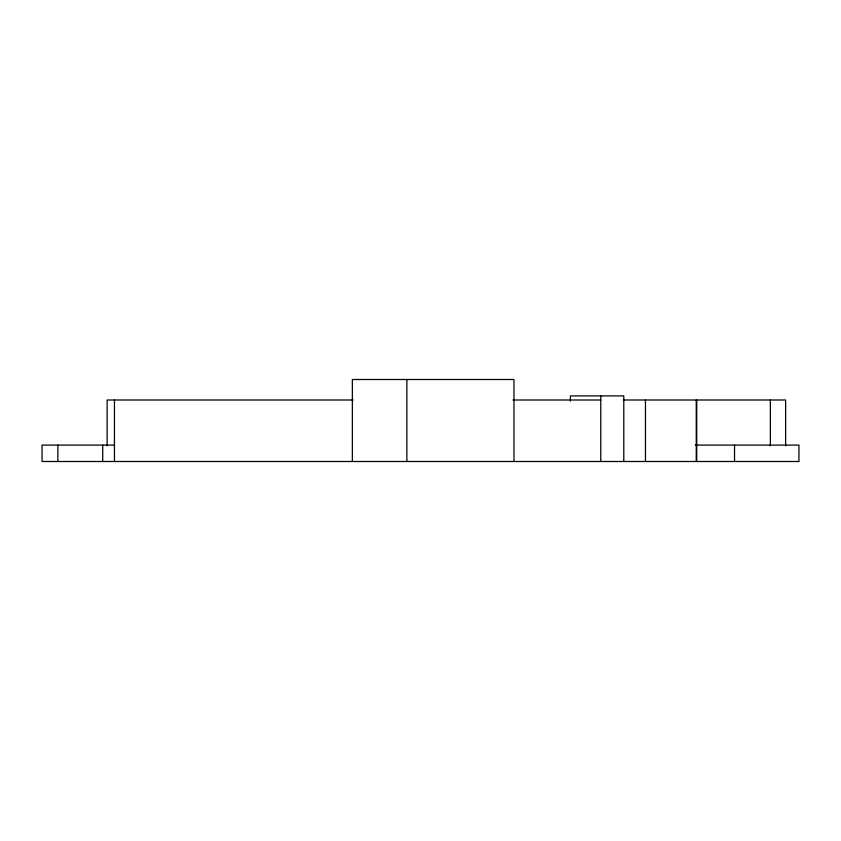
<?xml version="1.0" encoding="UTF-8"?>
<svg xmlns="http://www.w3.org/2000/svg" width="841" height="841" viewBox="0 0 841 841"><rect width="100%" height="100%" fill="white"/><g stroke="black" fill="none" stroke-linecap="round" stroke-linejoin="round"><path stroke-width="1.26" d="M353.273 400.001L107.133 400.001L107.133 445.793M512.968 400.001L600.779 400.001M623.286 400.001L785.631 400.001L785.631 445.793M114.45 445.099L42.05 445.099L42.05 461.499L798.95 461.499L798.95 445.099L695.297 445.099M770.356 400.001L770.356 445.793M734.529 445.099L734.529 461.499M696.716 400.001L696.716 461.499M696.253 400.001L696.253 461.499M645.467 400.001L645.467 461.499M623.791 461.499L623.791 395.901L570.398 395.901L570.398 401.146M600.779 395.901L600.779 461.499M513.977 461.499L513.977 379.501L352.347 379.501L352.347 461.499M406.865 379.501L406.865 461.499M114.46 400.001L114.46 461.499M102.728 445.099L102.728 461.499M57.882 445.099L57.882 461.499"/></g></svg>
